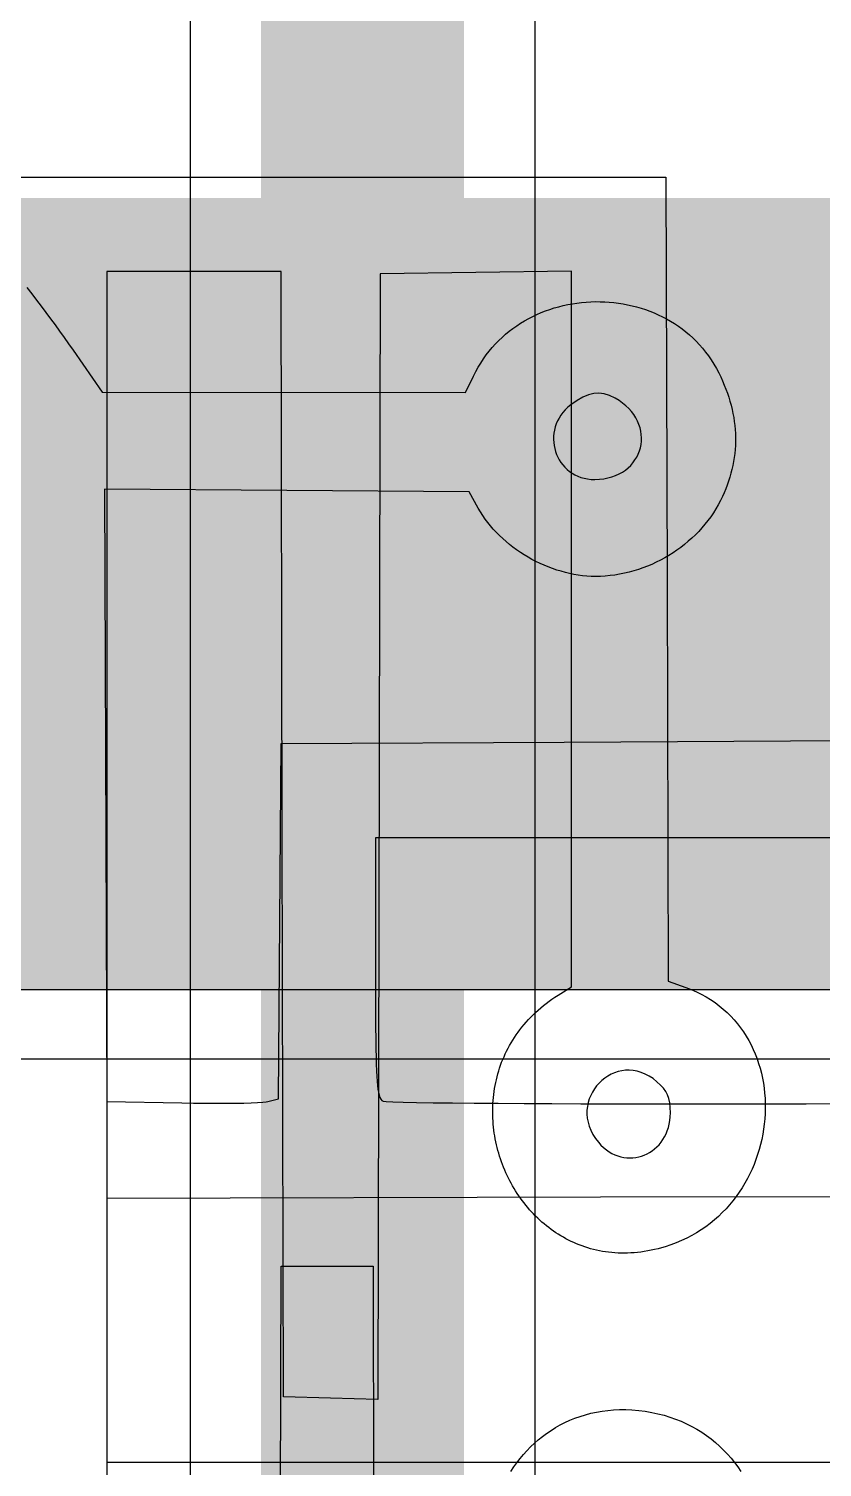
# Model space of a CAD drawing. Header units: inches. Extents: x -4 to 338, y -3 to 155.
# Drawn here: x 18.13 to 21.11, y 9.97 to 15.37 of the extents above; entities that cross this region are included whole.
import ezdxf

# ---------------------------------------------------------------- set-up
doc = ezdxf.new("R2010")
doc.units = ezdxf.units.IN
for name, color, linetype in [('Bottom Layer', 5, 'Continuous'), ('Bottom Overlay', 54, 'Continuous'), ('Top Layer', 1, 'Continuous'), ('Top Overlay', 2, 'Continuous')]:
    doc.layers.add(name, color=color, linetype=linetype)

# ---------------------------------------------------------------- blocks, each defined once
blk = doc.blocks.new('IMPORTED_IMAGE_B_1')
at = {"layer": 'Bottom Overlay'}
for p, q in [((14.9583, -6.1832), (14.9764, -6.2065)), ((14.9764, -6.2065), (14.9943, -6.2298)), ((14.9943, -6.2298), (15.012, -6.2532)), ((15.012, -6.2532), (15.0295, -6.2766)), ((16.9218, -6.2649), (16.9383, -6.2596)), ((16.9383, -6.2596), (16.955, -6.2549)), ((16.955, -6.2549), (16.9719, -6.2506)), ((16.9719, -6.2506), (16.9889, -6.2469)), ((16.9889, -6.2469), (17.006, -6.2438)), ((17.006, -6.2438), (17.0232, -6.2411)), ((17.0232, -6.2411), (17.0405, -6.239)), ((17.0405, -6.239), (17.0578, -6.2375)), ((17.0578, -6.2375), (17.0752, -6.2364)), ((17.0752, -6.2364), (17.0926, -6.2359)), ((17.0926, -6.2359), (17.11, -6.236)), ((17.11, -6.236), (17.1274, -6.2365)), ((17.1274, -6.2365), (17.1447, -6.2376)), ((17.1447, -6.2376), (17.162, -6.2393)), ((17.162, -6.2393), (17.1793, -6.2414)), ((17.1793, -6.2414), (17.1964, -6.2441)), ((17.1964, -6.2441), (17.2135, -6.2474)), ((17.2135, -6.2474), (17.2304, -6.2511)), ((17.2304, -6.2511), (17.2473, -6.2555)), ((17.2473, -6.2555), (17.2639, -6.2603)), ((17.2639, -6.2603), (17.2804, -6.2657)), ((15.0295, -6.2766), (15.0469, -6.3)), ((15.0469, -6.3), (15.0641, -6.3235)), ((16.8119, -6.3169), (16.8268, -6.3079)), ((16.8268, -6.3079), (16.8421, -6.2994)), ((16.8421, -6.2994), (16.8575, -6.2914)), ((16.8575, -6.2914), (16.8732, -6.284)), ((16.8732, -6.284), (16.8892, -6.2771)), ((16.8892, -6.2771), (16.9054, -6.2708)), ((16.9054, -6.2708), (16.9218, -6.2649)), ((17.2804, -6.2657), (17.2967, -6.2716)), ((17.2967, -6.2716), (17.3128, -6.2781)), ((17.3128, -6.2781), (17.3286, -6.2851)), ((17.3286, -6.2851), (17.3442, -6.2926)), ((17.3442, -6.2926), (17.3596, -6.3007)), ((17.3596, -6.3007), (17.3747, -6.3093)), ((17.3747, -6.3093), (17.3895, -6.3184)), ((15.0641, -6.3235), (15.0812, -6.3471)), ((15.0812, -6.3471), (15.0981, -6.3707)), ((15.0981, -6.3707), (15.1149, -6.3945)), ((16.7295, -6.3821), (16.7423, -6.3699)), ((16.7423, -6.3699), (16.7555, -6.3582)), ((16.7555, -6.3582), (16.7691, -6.3471)), ((16.7691, -6.3471), (16.783, -6.3365)), ((16.783, -6.3365), (16.7973, -6.3264)), ((16.7973, -6.3264), (16.8119, -6.3169)), ((17.3895, -6.3184), (17.4039, -6.3281)), ((17.4039, -6.3281), (17.4181, -6.3383)), ((17.4181, -6.3383), (17.4319, -6.3491)), ((17.4319, -6.3491), (17.4453, -6.3604)), ((17.4453, -6.3604), (17.4583, -6.3722)), ((15.1149, -6.3945), (15.1317, -6.4184)), ((15.1317, -6.4184), (15.2407, -6.5751)), ((16.6825, -6.4361), (16.6936, -6.4218)), ((16.6936, -6.4218), (16.7051, -6.408)), ((16.7051, -6.408), (16.7171, -6.3948)), ((16.7171, -6.3948), (16.7295, -6.3821)), ((17.4583, -6.3722), (17.471, -6.3846)), ((17.471, -6.3846), (17.4832, -6.3975)), ((17.4832, -6.3975), (17.495, -6.411)), ((17.495, -6.411), (17.5063, -6.425)), ((16.6522, -6.4822), (16.6618, -6.4663)), ((16.6618, -6.4663), (16.6719, -6.4509)), ((16.6719, -6.4509), (16.6825, -6.4361)), ((17.5063, -6.425), (17.5172, -6.4395)), ((17.5172, -6.4395), (17.5276, -6.4546)), ((17.5276, -6.4546), (17.5374, -6.4702)), ((17.5374, -6.4702), (17.5468, -6.4864)), ((16.6054, -6.577), (16.6347, -6.5155)), ((16.6347, -6.5155), (16.6432, -6.4986)), ((16.6432, -6.4986), (16.6522, -6.4822)), ((17.5468, -6.4864), (17.5556, -6.5031)), ((17.5556, -6.5031), (17.563, -6.5183)), ((17.563, -6.5183), (17.57, -6.5336)), ((15.2407, -6.5751), (16.6054, -6.577)), ((17.0663, -6.5851), (17.0455, -6.5939)), ((17.0862, -6.5802), (17.0663, -6.5851)), ((17.0663, -6.5851), (17.0663, -6.5851)), ((17.1058, -6.5791), (17.0862, -6.5802)), ((17.0862, -6.5802), (17.0862, -6.5802)), ((17.1253, -6.5817), (17.1058, -6.5791)), ((17.1058, -6.5791), (17.1058, -6.5791)), ((17.1453, -6.5881), (17.1253, -6.5817)), ((17.1253, -6.5817), (17.1253, -6.5817)), ((17.57, -6.5336), (17.5764, -6.5488)), ((17.5764, -6.5488), (17.5825, -6.564)), ((17.5825, -6.564), (17.588, -6.5792)), ((17.588, -6.5792), (17.5931, -6.5945)), ((16.989, -6.6323), (16.9792, -6.6418)), ((16.9999, -6.6233), (16.989, -6.6323)), ((16.989, -6.6323), (16.989, -6.6323)), ((17.0235, -6.6066), (16.9999, -6.6233)), ((16.9999, -6.6233), (16.9999, -6.6233)), ((17.0455, -6.5939), (17.0235, -6.6066)), ((17.0235, -6.6066), (17.0235, -6.6066)), ((17.0455, -6.5939), (17.0455, -6.5939)), ((17.1662, -6.5981), (17.1453, -6.5881)), ((17.1453, -6.5881), (17.1453, -6.5881)), ((17.1811, -6.607), (17.1662, -6.5981)), ((17.1662, -6.5981), (17.1662, -6.5981)), ((17.1947, -6.6165), (17.1811, -6.607)), ((17.1811, -6.607), (17.1811, -6.607)), ((17.2071, -6.6266), (17.1947, -6.6165)), ((17.1947, -6.6165), (17.1947, -6.6165)), ((17.2182, -6.6373), (17.2071, -6.6266)), ((17.2071, -6.6266), (17.2071, -6.6266)), ((17.2282, -6.6484), (17.2182, -6.6373)), ((17.2182, -6.6373), (17.2182, -6.6373)), ((17.5931, -6.5945), (17.5977, -6.6097)), ((17.5977, -6.6097), (17.6019, -6.6249)), ((17.6019, -6.6249), (17.6056, -6.6401)), ((17.6056, -6.6401), (17.6088, -6.6552)), ((16.9501, -6.6837), (16.9453, -6.6949)), ((16.9559, -6.6727), (16.9501, -6.6837)), ((16.9501, -6.6837), (16.9501, -6.6837)), ((16.9627, -6.662), (16.9559, -6.6727)), ((16.9559, -6.6727), (16.9559, -6.6727)), ((16.9704, -6.6517), (16.9627, -6.662)), ((16.9627, -6.662), (16.9627, -6.662)), ((16.9792, -6.6418), (16.9704, -6.6517)), ((16.9704, -6.6517), (16.9704, -6.6517)), ((16.9792, -6.6418), (16.9792, -6.6418)), ((17.2369, -6.66), (17.2282, -6.6484)), ((17.2282, -6.6484), (17.2282, -6.6484)), ((17.2444, -6.6719), (17.2369, -6.66)), ((17.2369, -6.66), (17.2369, -6.66)), ((17.2508, -6.684), (17.2444, -6.6719)), ((17.2444, -6.6719), (17.2444, -6.6719)), ((17.256, -6.6964), (17.2508, -6.684)), ((17.2508, -6.684), (17.2508, -6.684)), ((17.6088, -6.6552), (17.6116, -6.6704)), ((17.6116, -6.6704), (17.6139, -6.6855)), ((17.6139, -6.6855), (17.6157, -6.7006)), ((16.9355, -6.7413), (16.9352, -6.753)), ((16.9366, -6.7296), (16.9355, -6.7413)), ((16.9355, -6.7413), (16.9355, -6.7413)), ((16.9386, -6.7179), (16.9366, -6.7296)), ((16.9366, -6.7296), (16.9366, -6.7296)), ((16.9415, -6.7064), (16.9386, -6.7179)), ((16.9386, -6.7179), (16.9386, -6.7179)), ((16.9453, -6.6949), (16.9415, -6.7064)), ((16.9415, -6.7064), (16.9415, -6.7064)), ((16.9453, -6.6949), (16.9453, -6.6949)), ((17.26, -6.709), (17.256, -6.6964)), ((17.256, -6.6964), (17.256, -6.6964)), ((17.2629, -6.7216), (17.26, -6.709)), ((17.26, -6.709), (17.26, -6.709)), ((17.2648, -6.7344), (17.2629, -6.7216)), ((17.2629, -6.7216), (17.2629, -6.7216)), ((17.2655, -6.747), (17.2648, -6.7344)), ((17.2648, -6.7344), (17.2648, -6.7344)), ((17.2651, -6.7596), (17.2655, -6.747)), ((17.2655, -6.747), (17.2655, -6.747)), ((17.6157, -6.7006), (17.6171, -6.7157)), ((17.6171, -6.7157), (17.618, -6.7308)), ((17.618, -6.7308), (17.6184, -6.7459)), ((17.6184, -6.7459), (17.6184, -6.7609)), ((16.9352, -6.753), (16.9352, -6.753)), ((16.9352, -6.753), (16.9359, -6.7646)), ((16.9359, -6.7646), (16.9359, -6.7646)), ((16.9359, -6.7646), (16.9374, -6.7761)), ((16.9374, -6.7761), (16.9374, -6.7761)), ((16.9374, -6.7761), (16.9397, -6.7874)), ((16.9397, -6.7874), (16.9397, -6.7874)), ((16.9397, -6.7874), (16.9429, -6.7985)), ((16.9429, -6.7985), (16.9429, -6.7985)), ((16.9429, -6.7985), (16.9468, -6.8094)), ((17.2531, -6.808), (17.2576, -6.7964)), ((17.2576, -6.7964), (17.2612, -6.7844)), ((17.2576, -6.7964), (17.2576, -6.7964)), ((17.2612, -6.7844), (17.2637, -6.7721)), ((17.2612, -6.7844), (17.2612, -6.7844)), ((17.2637, -6.7721), (17.2651, -6.7596)), ((17.2637, -6.7721), (17.2637, -6.7721)), ((17.2651, -6.7596), (17.2651, -6.7596)), ((17.617, -6.7909), (17.6155, -6.8058)), ((17.6179, -6.7759), (17.617, -6.7909)), ((17.6184, -6.7609), (17.6179, -6.7759)), ((16.9468, -6.8094), (16.9468, -6.8094)), ((16.9468, -6.8094), (16.9515, -6.8199)), ((16.9515, -6.8199), (16.9515, -6.8199)), ((16.9515, -6.8199), (16.957, -6.83)), ((16.957, -6.83), (16.957, -6.83)), ((16.957, -6.83), (16.9633, -6.8397)), ((16.9633, -6.8397), (16.9633, -6.8397)), ((16.9633, -6.8397), (16.9702, -6.8489)), ((16.9702, -6.8489), (16.9702, -6.8489)), ((16.9702, -6.8489), (16.9779, -6.8576)), ((17.2155, -6.8594), (17.2249, -6.8503)), ((17.2249, -6.8503), (17.2334, -6.8405)), ((17.2249, -6.8503), (17.2249, -6.8503)), ((17.2334, -6.8405), (17.2409, -6.8302)), ((17.2334, -6.8405), (17.2334, -6.8405)), ((17.2409, -6.8302), (17.2475, -6.8193)), ((17.2409, -6.8302), (17.2409, -6.8302)), ((17.2475, -6.8193), (17.2531, -6.808)), ((17.2475, -6.8193), (17.2475, -6.8193)), ((17.2531, -6.808), (17.2531, -6.808)), ((17.6085, -6.8505), (17.6052, -6.8653)), ((17.6113, -6.8356), (17.6085, -6.8505)), ((17.6136, -6.8208), (17.6113, -6.8356)), ((17.6155, -6.8058), (17.6136, -6.8208)), ((16.9779, -6.8576), (16.9779, -6.8576)), ((16.9779, -6.8576), (16.9863, -6.8657)), ((16.9863, -6.8657), (16.9863, -6.8657)), ((16.9863, -6.8657), (16.9953, -6.8731)), ((16.9953, -6.8731), (16.9953, -6.8731)), ((16.9953, -6.8731), (17.0051, -6.8799)), ((17.0051, -6.8799), (17.0051, -6.8799)), ((17.0051, -6.8799), (17.0154, -6.8859)), ((17.0154, -6.8859), (17.0154, -6.8859)), ((17.0154, -6.8859), (17.0264, -6.8911)), ((17.0264, -6.8911), (17.0264, -6.8911)), ((17.0264, -6.8911), (17.0381, -6.8955)), ((17.0381, -6.8955), (17.0381, -6.8955)), ((17.0381, -6.8955), (17.0503, -6.8989)), ((17.0503, -6.8989), (17.0503, -6.8989)), ((17.0503, -6.8989), (17.063, -6.9015)), ((17.063, -6.9015), (17.063, -6.9015)), ((17.063, -6.9015), (17.0764, -6.903)), ((17.0764, -6.903), (17.0764, -6.903)), ((17.0764, -6.903), (17.0903, -6.9034)), ((17.0903, -6.9034), (17.1076, -6.9026)), ((17.0903, -6.9034), (17.0903, -6.9034)), ((17.1076, -6.9026), (17.1241, -6.9007)), ((17.1076, -6.9026), (17.1076, -6.9026)), ((17.1241, -6.9007), (17.1397, -6.8977)), ((17.1241, -6.9007), (17.1241, -6.9007)), ((17.1397, -6.8977), (17.1545, -6.8936)), ((17.1397, -6.8977), (17.1397, -6.8977)), ((17.1545, -6.8936), (17.1685, -6.8885)), ((17.1545, -6.8936), (17.1545, -6.8936)), ((17.1685, -6.8885), (17.1816, -6.8825)), ((17.1685, -6.8885), (17.1685, -6.8885)), ((17.1816, -6.8825), (17.1938, -6.8756)), ((17.1816, -6.8825), (17.1816, -6.8825)), ((17.1938, -6.8756), (17.2051, -6.8679)), ((17.1938, -6.8756), (17.1938, -6.8756)), ((17.2051, -6.8679), (17.2155, -6.8594)), ((17.2051, -6.8679), (17.2051, -6.8679)), ((17.2155, -6.8594), (17.2155, -6.8594)), ((17.5925, -6.9095), (17.5874, -6.9241)), ((17.5972, -6.8948), (17.5925, -6.9095)), ((17.6014, -6.8801), (17.5972, -6.8948)), ((17.6052, -6.8653), (17.6014, -6.8801)), ((15.9338, -6.9446), (15.2495, -6.9399)), ((15.2495, -6.9399), (15.2588, -9.2382)), ((16.6181, -6.9494), (15.9338, -6.9446)), ((16.6528, -7.0114), (16.6181, -6.9494)), ((17.5757, -6.9533), (17.5691, -6.9678)), ((17.5818, -6.9387), (17.5757, -6.9533)), ((17.5874, -6.9241), (17.5818, -6.9387)), ((16.6608, -7.0252), (16.6528, -7.0114)), ((17.5449, -7.0134), (17.5355, -7.0285)), ((17.5538, -6.998), (17.5449, -7.0134)), ((17.5621, -6.9823), (17.5538, -6.998)), ((17.5691, -6.9678), (17.5621, -6.9823)), ((16.6694, -7.0387), (16.6608, -7.0252)), ((16.6786, -7.0519), (16.6694, -7.0387)), ((16.6884, -7.0649), (16.6786, -7.0519)), ((16.6986, -7.0776), (16.6884, -7.0649)), ((17.5038, -7.0716), (17.4923, -7.0852)), ((17.5149, -7.0576), (17.5038, -7.0716)), ((17.5255, -7.0433), (17.5149, -7.0576)), ((17.5355, -7.0285), (17.5255, -7.0433)), ((16.7093, -7.09), (16.6986, -7.0776)), ((16.7206, -7.102), (16.7093, -7.09)), ((16.7322, -7.1138), (16.7206, -7.102)), ((16.7444, -7.1252), (16.7322, -7.1138)), ((16.7569, -7.1363), (16.7444, -7.1252)), ((17.4547, -7.1236), (17.4413, -7.1355)), ((17.4677, -7.1112), (17.4547, -7.1236)), ((17.4802, -7.0984), (17.4677, -7.1112)), ((17.4923, -7.0852), (17.4802, -7.0984)), ((16.7698, -7.147), (16.7569, -7.1363)), ((16.7831, -7.1574), (16.7698, -7.147)), ((16.7967, -7.1673), (16.7831, -7.1574)), ((16.8107, -7.1769), (16.7967, -7.1673)), ((16.8249, -7.1861), (16.8107, -7.1769)), ((17.3838, -7.1788), (17.3685, -7.1884)), ((17.3987, -7.1687), (17.3838, -7.1788)), ((17.4133, -7.1581), (17.3987, -7.1687)), ((17.4275, -7.1471), (17.4133, -7.1581)), ((17.4413, -7.1355), (17.4275, -7.1471)), ((16.8395, -7.1948), (16.8249, -7.1861)), ((16.8543, -7.2031), (16.8395, -7.1948)), ((16.8693, -7.211), (16.8543, -7.2031)), ((16.8846, -7.2184), (16.8693, -7.211)), ((16.9001, -7.2253), (16.8846, -7.2184)), ((16.9157, -7.2318), (16.9001, -7.2253)), ((16.9315, -7.2377), (16.9157, -7.2318)), ((17.2877, -7.2289), (17.2708, -7.2354)), ((17.3044, -7.2219), (17.2877, -7.2289)), ((17.3208, -7.2143), (17.3044, -7.2219)), ((17.337, -7.2062), (17.3208, -7.2143)), ((17.3529, -7.1976), (17.337, -7.2062)), ((17.3685, -7.1884), (17.3529, -7.1976)), ((16.9474, -7.2432), (16.9315, -7.2377)), ((16.9634, -7.2481), (16.9474, -7.2432)), ((16.9796, -7.2525), (16.9634, -7.2481)), ((16.9958, -7.2563), (16.9796, -7.2525)), ((17.012, -7.2596), (16.9958, -7.2563)), ((17.0283, -7.2623), (17.012, -7.2596)), ((17.0446, -7.2645), (17.0283, -7.2623)), ((17.0608, -7.266), (17.0446, -7.2645)), ((17.077, -7.267), (17.0608, -7.266)), ((17.0932, -7.2673), (17.077, -7.267)), ((17.1114, -7.2669), (17.0932, -7.2673)), ((17.1295, -7.2659), (17.1114, -7.2669)), ((17.1476, -7.2643), (17.1295, -7.2659)), ((17.1656, -7.262), (17.1476, -7.2643)), ((17.1835, -7.2591), (17.1656, -7.262)), ((17.2012, -7.2555), (17.1835, -7.2591)), ((17.2189, -7.2514), (17.2012, -7.2555)), ((17.2364, -7.2466), (17.2189, -7.2514)), ((17.2537, -7.2413), (17.2364, -7.2466)), ((17.2708, -7.2354), (17.2537, -7.2413)), ((15.908, -8.5612), (15.9128, -7.894)), ((15.9128, -7.894), (16.9754, -7.8887)), ((16.9754, -7.8887), (18.0381, -7.8835)), ((18.0217, -8.2482), (16.267, -8.2482)), ((16.267, -8.2482), (16.267, -8.7565)), ((15.9032, -9.2285), (15.908, -8.5612)), ((16.267, -8.7565), (16.2671, -8.8306)), ((16.2671, -8.8306), (16.2673, -8.8966)), ((16.2673, -8.8966), (16.2676, -8.9551)), ((16.2676, -8.9551), (16.2681, -9.0065)), ((16.2681, -9.0065), (16.2686, -9.0406)), ((16.2686, -9.0406), (16.2692, -9.0712)), ((16.2692, -9.0712), (16.27, -9.0984)), ((16.27, -9.0984), (16.2709, -9.1225)), ((16.2709, -9.1225), (16.2719, -9.1436)), ((16.2719, -9.1436), (16.2731, -9.162)), ((16.2731, -9.162), (16.2745, -9.1778)), ((16.2745, -9.1778), (16.2761, -9.1912)), ((15.8626, -9.2386), (15.9032, -9.2285)), ((16.2761, -9.1912), (16.2779, -9.2025)), ((16.2779, -9.2025), (16.2806, -9.2144)), ((16.2806, -9.2144), (16.2837, -9.2233)), ((16.2837, -9.2233), (16.2872, -9.2296)), ((16.2872, -9.2296), (16.2912, -9.2338)), ((15.2588, -9.2382), (15.5404, -9.2434)), ((15.5404, -9.2434), (15.5836, -9.2441)), ((15.5836, -9.2441), (15.6257, -9.2445)), ((15.6257, -9.2445), (15.6662, -9.2447)), ((15.6662, -9.2447), (15.7045, -9.2446)), ((15.7045, -9.2446), (15.74, -9.2443)), ((15.74, -9.2443), (15.7723, -9.2437)), ((15.7723, -9.2437), (15.8006, -9.243)), ((15.8006, -9.243), (15.8246, -9.242)), ((15.8246, -9.242), (15.8436, -9.2409)), ((15.8436, -9.2409), (15.857, -9.2396)), ((15.857, -9.2396), (15.8626, -9.2386)), ((16.2912, -9.2338), (16.2957, -9.2363)), ((16.2957, -9.2363), (16.307, -9.2377)), ((16.307, -9.2377), (16.3323, -9.239)), ((16.3323, -9.239), (16.3707, -9.2402)), ((16.3707, -9.2402), (16.4214, -9.2413)), ((16.4214, -9.2413), (16.4833, -9.2424)), ((16.4833, -9.2424), (16.5555, -9.2433)), ((16.5555, -9.2433), (16.6371, -9.2441)), ((16.6371, -9.2441), (16.7271, -9.2448)), ((16.7271, -9.2448), (16.8246, -9.2454)), ((16.8246, -9.2454), (16.9287, -9.2458)), ((16.9287, -9.2458), (17.0383, -9.2462)), ((17.0383, -9.2462), (17.1526, -9.2465)), ((17.1526, -9.2465), (17.2706, -9.2467)), ((17.2706, -9.2467), (17.3914, -9.2468)), ((17.3914, -9.2468), (17.514, -9.2468)), ((17.514, -9.2468), (17.6375, -9.2468)), ((17.6375, -9.2468), (17.761, -9.2466)), ((17.761, -9.2466), (17.8834, -9.2463)), ((17.8834, -9.2463), (18.0039, -9.2459)), ((17.1117, -9.5976), (15.2588, -9.6015)), ((15.2588, -9.6015), (15.2588, -14.0702)), ((18.9645, -9.5936), (17.1117, -9.5976)), ((15.9081, -11.9581), (15.9128, -9.8558)), ((15.9128, -9.8558), (16.2579, -9.8558)), ((16.2579, -9.8558), (16.2626, -11.9913)), ((17.0156, -10.4268), (17.035, -10.4199)), ((17.035, -10.4199), (17.0549, -10.4137)), ((17.0549, -10.4137), (17.0752, -10.4083)), ((17.0752, -10.4083), (17.096, -10.4038)), ((17.096, -10.4038), (17.1173, -10.4002)), ((17.1173, -10.4002), (17.1389, -10.3974)), ((17.1389, -10.3974), (17.161, -10.3955)), ((17.161, -10.3955), (17.1835, -10.3946)), ((17.1835, -10.3946), (17.2064, -10.3946)), ((17.2064, -10.3946), (17.2298, -10.3956)), ((17.2298, -10.3956), (17.255, -10.3977)), ((17.255, -10.3977), (17.2797, -10.4008)), ((17.2797, -10.4008), (17.3037, -10.4048)), ((17.3037, -10.4048), (17.3271, -10.4098)), ((17.3271, -10.4098), (17.35, -10.4156)), ((17.35, -10.4156), (17.3722, -10.4223)), ((16.9095, -10.4838), (16.9259, -10.4726)), ((16.9259, -10.4726), (16.9428, -10.462)), ((16.9428, -10.462), (16.9603, -10.4522)), ((16.9603, -10.4522), (16.9782, -10.443)), ((16.9782, -10.443), (16.9967, -10.4345)), ((16.9967, -10.4345), (17.0156, -10.4268)), ((17.3722, -10.4223), (17.3937, -10.4299)), ((17.3937, -10.4299), (17.4147, -10.4383)), ((17.4147, -10.4383), (17.4349, -10.4475)), ((17.4349, -10.4475), (17.4546, -10.4575)), ((17.4546, -10.4575), (17.4736, -10.4681)), ((17.4736, -10.4681), (17.4919, -10.4795)), ((16.8491, -10.5346), (16.8634, -10.521)), ((16.8634, -10.521), (16.8782, -10.508)), ((16.8782, -10.508), (16.8936, -10.4956)), ((16.8936, -10.4956), (16.9095, -10.4838)), ((17.4919, -10.4795), (17.5096, -10.4916)), ((17.5096, -10.4916), (17.5267, -10.5044)), ((17.5267, -10.5044), (17.543, -10.5177)), ((17.543, -10.5177), (17.5587, -10.5317)), ((16.7978, -10.5938), (16.8097, -10.5783)), ((16.8097, -10.5783), (16.8223, -10.5632)), ((16.8223, -10.5632), (16.8354, -10.5486)), ((16.8354, -10.5486), (16.8491, -10.5346)), ((17.5587, -10.5317), (17.5737, -10.5463)), ((17.5737, -10.5463), (17.588, -10.5614)), ((17.588, -10.5614), (17.6016, -10.577)), ((17.6016, -10.577), (17.6146, -10.5931)), ((16.7756, -10.6262), (16.7864, -10.6098)), ((16.7864, -10.6098), (16.7978, -10.5938)), ((17.6146, -10.5931), (17.6268, -10.6097)), ((17.6268, -10.6097), (17.6383, -10.6267))]:
    blk.add_line(p, q, dxfattribs=at)
blk = doc.blocks.new('IMPORTED_IMAGE_B_2')
at = {"layer": 'Top Overlay'}
for p, q in [((14.537, -5.7686), (17.3567, -5.7686)), ((17.3567, -5.7686), (17.3613, -7.2773)), ((15.9124, -6.1228), (15.2586, -6.1228)), ((15.2586, -6.1228), (15.2586, -10.5915)), ((15.917, -8.2346), (15.9124, -6.1228)), ((16.2849, -6.1319), (16.2757, -10.3567)), ((17.0024, -6.1221), (16.2849, -6.1319)), ((17.0024, -8.8071), (17.0024, -6.1221)), ((17.3613, -7.2773), (17.3659, -8.7859)), ((15.9216, -10.3463), (15.917, -8.2346)), ((17.3659, -8.7859), (17.432, -8.8098)), ((16.9185, -8.862), (16.9295, -8.8541)), ((16.9295, -8.8541), (16.9408, -8.8464)), ((16.9408, -8.8464), (16.9525, -8.8388)), ((16.9525, -8.8388), (17.0024, -8.8071)), ((17.432, -8.8098), (17.452, -8.8176)), ((17.452, -8.8176), (17.4714, -8.8261)), ((17.4714, -8.8261), (17.49, -8.8353)), ((17.49, -8.8353), (17.5079, -8.8451)), ((17.5079, -8.8451), (17.525, -8.8557)), ((16.8586, -8.9127), (16.8678, -8.9039)), ((16.8678, -8.9039), (16.8774, -8.8953)), ((16.8774, -8.8953), (16.8872, -8.8867)), ((16.8872, -8.8867), (16.8973, -8.8783)), ((16.8973, -8.8783), (16.9077, -8.8701)), ((16.9077, -8.8701), (16.9185, -8.862)), ((17.525, -8.8557), (17.5415, -8.8669)), ((17.5415, -8.8669), (17.5573, -8.8787)), ((17.5573, -8.8787), (17.5724, -8.8911)), ((17.5724, -8.8911), (17.5867, -8.9041)), ((17.5867, -8.9041), (17.6004, -8.9176)), ((16.8092, -8.9684), (16.8167, -8.9588)), ((16.8167, -8.9588), (16.8245, -8.9494)), ((16.8245, -8.9494), (16.8326, -8.94)), ((16.8326, -8.94), (16.841, -8.9308)), ((16.841, -8.9308), (16.8496, -8.9217)), ((16.8496, -8.9217), (16.8586, -8.9127)), ((17.6004, -8.9176), (17.6134, -8.9316)), ((17.6134, -8.9316), (17.6257, -8.9461)), ((17.6257, -8.9461), (17.6373, -8.9611)), ((17.6373, -8.9611), (17.6482, -8.9766)), ((16.7759, -9.0179), (16.782, -9.0078)), ((16.782, -9.0078), (16.7884, -8.9978)), ((16.7884, -8.9978), (16.7951, -8.9879)), ((16.7951, -8.9879), (16.802, -8.9781)), ((16.802, -8.9781), (16.8092, -8.9684)), ((17.6482, -8.9766), (17.6584, -8.9924)), ((17.6584, -8.9924), (17.6679, -9.0087)), ((17.6679, -9.0087), (17.6767, -9.0253)), ((16.7449, -9.0804), (16.7494, -9.0698)), ((16.7494, -9.0698), (16.7541, -9.0593)), ((16.7541, -9.0593), (16.7592, -9.0488)), ((16.7592, -9.0488), (16.7645, -9.0384)), ((16.7645, -9.0384), (16.77, -9.0281)), ((16.77, -9.0281), (16.7759, -9.0179)), ((17.6767, -9.0253), (17.6849, -9.0423)), ((17.6849, -9.0423), (17.6923, -9.0596)), ((17.6923, -9.0596), (17.6991, -9.0773)), ((16.7262, -9.1343), (16.7294, -9.1234)), ((16.7294, -9.1234), (16.7329, -9.1126)), ((16.7329, -9.1126), (16.7366, -9.1018)), ((16.7366, -9.1018), (16.7406, -9.091)), ((16.7406, -9.091), (16.7449, -9.0804)), ((17.1912, -9.1228), (17.1774, -9.1259)), ((17.2054, -9.121), (17.1912, -9.1228)), ((17.1912, -9.1228), (17.1912, -9.1228)), ((17.2198, -9.1207), (17.2054, -9.121)), ((17.2054, -9.121), (17.2054, -9.121)), ((17.2345, -9.1218), (17.2198, -9.1207)), ((17.2198, -9.1207), (17.2198, -9.1207)), ((17.2493, -9.1245), (17.2345, -9.1218)), ((17.2345, -9.1218), (17.2345, -9.1218)), ((17.6991, -9.0773), (17.7052, -9.0952)), ((17.7052, -9.0952), (17.7107, -9.1133)), ((17.7107, -9.1133), (17.7154, -9.1317)), ((16.7159, -9.1783), (16.7181, -9.1672)), ((16.7181, -9.1672), (16.7206, -9.1562)), ((16.7206, -9.1562), (16.7233, -9.1452)), ((16.7233, -9.1452), (16.7262, -9.1343)), ((17.1063, -9.1688), (17.0969, -9.1793)), ((17.1164, -9.1591), (17.1063, -9.1688)), ((17.1063, -9.1688), (17.1063, -9.1688)), ((17.1273, -9.1503), (17.1164, -9.1591)), ((17.1164, -9.1591), (17.1164, -9.1591)), ((17.139, -9.1426), (17.1273, -9.1503)), ((17.1273, -9.1503), (17.1273, -9.1503)), ((17.1513, -9.1358), (17.139, -9.1426)), ((17.139, -9.1426), (17.139, -9.1426)), ((17.1641, -9.1303), (17.1513, -9.1358)), ((17.1513, -9.1358), (17.1513, -9.1358)), ((17.1774, -9.1259), (17.1641, -9.1303)), ((17.1641, -9.1303), (17.1641, -9.1303)), ((17.1774, -9.1259), (17.1774, -9.1259)), ((17.2642, -9.1288), (17.2493, -9.1245)), ((17.2493, -9.1245), (17.2493, -9.1245)), ((17.2791, -9.1348), (17.2642, -9.1288)), ((17.2642, -9.1288), (17.2642, -9.1288)), ((17.294, -9.1425), (17.2791, -9.1348)), ((17.2791, -9.1348), (17.2791, -9.1348)), ((17.3088, -9.1521), (17.294, -9.1425)), ((17.294, -9.1425), (17.294, -9.1425)), ((17.3234, -9.1636), (17.3088, -9.1521)), ((17.3088, -9.1521), (17.3088, -9.1521)), ((17.337, -9.1761), (17.3234, -9.1636)), ((17.3234, -9.1636), (17.3234, -9.1636)), ((17.3481, -9.1882), (17.337, -9.1761)), ((17.337, -9.1761), (17.337, -9.1761)), ((17.7154, -9.1317), (17.7195, -9.1502)), ((17.7195, -9.1502), (17.7229, -9.169)), ((17.7229, -9.169), (17.7257, -9.1879)), ((16.7086, -9.2339), (16.7096, -9.2228)), ((16.7096, -9.2228), (16.7108, -9.2116)), ((16.7108, -9.2116), (16.7123, -9.2005)), ((16.7123, -9.2005), (16.714, -9.1894)), ((16.714, -9.1894), (16.7159, -9.1783)), ((17.0694, -9.2285), (17.0653, -9.2422)), ((17.0747, -9.2153), (17.0694, -9.2285)), ((17.0694, -9.2285), (17.0694, -9.2285)), ((17.0811, -9.2026), (17.0747, -9.2153)), ((17.0747, -9.2153), (17.0747, -9.2153)), ((17.0885, -9.1906), (17.0811, -9.2026)), ((17.0811, -9.2026), (17.0811, -9.2026)), ((17.0969, -9.1793), (17.0885, -9.1906)), ((17.0885, -9.1906), (17.0885, -9.1906)), ((17.0969, -9.1793), (17.0969, -9.1793)), ((17.3569, -9.2004), (17.3481, -9.1882)), ((17.3481, -9.1882), (17.3481, -9.1882)), ((17.3636, -9.2132), (17.3569, -9.2004)), ((17.3569, -9.2004), (17.3569, -9.2004)), ((17.3685, -9.2272), (17.3636, -9.2132)), ((17.3636, -9.2132), (17.3636, -9.2132)), ((17.3717, -9.2427), (17.3685, -9.2272)), ((17.3685, -9.2272), (17.3685, -9.2272)), ((17.7257, -9.1879), (17.7277, -9.207)), ((17.7277, -9.207), (17.7292, -9.2261)), ((17.7292, -9.2261), (17.7299, -9.2454)), ((16.707, -9.2675), (16.7073, -9.2563)), ((16.707, -9.2786), (16.707, -9.2675)), ((16.7072, -9.2898), (16.707, -9.2786)), ((16.7073, -9.2563), (16.7078, -9.2451)), ((16.7078, -9.2451), (16.7086, -9.2339)), ((17.0609, -9.2708), (17.0607, -9.2856)), ((17.0607, -9.2856), (17.0607, -9.2856)), ((17.0607, -9.2856), (17.062, -9.3006)), ((17.0624, -9.2563), (17.0609, -9.2708)), ((17.0609, -9.2708), (17.0609, -9.2708)), ((17.0653, -9.2422), (17.0624, -9.2563)), ((17.0624, -9.2563), (17.0624, -9.2563)), ((17.0653, -9.2422), (17.0653, -9.2422)), ((17.3734, -9.2604), (17.3717, -9.2427)), ((17.3717, -9.2427), (17.3717, -9.2427)), ((17.374, -9.2807), (17.3734, -9.2604)), ((17.3734, -9.2604), (17.3734, -9.2604)), ((17.3735, -9.2952), (17.374, -9.2807)), ((17.374, -9.2807), (17.374, -9.2807)), ((17.7294, -9.284), (17.7282, -9.3033)), ((17.73, -9.2647), (17.7294, -9.284)), ((17.7299, -9.2454), (17.73, -9.2647)), ((16.7076, -9.301), (16.7072, -9.2898)), ((16.7082, -9.3121), (16.7076, -9.301)), ((16.7091, -9.3232), (16.7082, -9.3121)), ((16.7102, -9.3343), (16.7091, -9.3232)), ((16.7115, -9.3454), (16.7102, -9.3343)), ((17.062, -9.3006), (17.062, -9.3006)), ((17.062, -9.3006), (17.0648, -9.3158)), ((17.0648, -9.3158), (17.0648, -9.3158)), ((17.0648, -9.3158), (17.0692, -9.331)), ((17.0692, -9.331), (17.0692, -9.331)), ((17.0692, -9.331), (17.0752, -9.3462)), ((17.3624, -9.3479), (17.3664, -9.3356)), ((17.3664, -9.3356), (17.3697, -9.3227)), ((17.3664, -9.3356), (17.3664, -9.3356)), ((17.3697, -9.3227), (17.372, -9.3092)), ((17.3697, -9.3227), (17.3697, -9.3227)), ((17.372, -9.3092), (17.3735, -9.2952)), ((17.372, -9.3092), (17.372, -9.3092)), ((17.3735, -9.2952), (17.3735, -9.2952)), ((17.7263, -9.3227), (17.7238, -9.3419)), ((17.7282, -9.3033), (17.7263, -9.3227)), ((16.713, -9.3564), (16.7115, -9.3454)), ((16.7148, -9.3674), (16.713, -9.3564)), ((16.7168, -9.3784), (16.7148, -9.3674)), ((16.719, -9.3893), (16.7168, -9.3784)), ((16.7214, -9.4002), (16.719, -9.3893)), ((17.0752, -9.3462), (17.0752, -9.3462)), ((17.0752, -9.3462), (17.083, -9.3614)), ((17.083, -9.3614), (17.083, -9.3614)), ((17.083, -9.3614), (17.0925, -9.3764)), ((17.0925, -9.3764), (17.0925, -9.3764)), ((17.0925, -9.3764), (17.104, -9.3912)), ((17.104, -9.3912), (17.104, -9.3912)), ((17.104, -9.3912), (17.1134, -9.4017)), ((17.3313, -9.4001), (17.3388, -9.391)), ((17.3388, -9.391), (17.3457, -9.3812)), ((17.3388, -9.391), (17.3388, -9.391)), ((17.3457, -9.3812), (17.352, -9.3707)), ((17.3457, -9.3812), (17.3457, -9.3812)), ((17.352, -9.3707), (17.3575, -9.3597)), ((17.352, -9.3707), (17.352, -9.3707)), ((17.3575, -9.3597), (17.3624, -9.3479)), ((17.3575, -9.3597), (17.3575, -9.3597)), ((17.3624, -9.3479), (17.3624, -9.3479)), ((17.7168, -9.3803), (17.7123, -9.3994)), ((17.7206, -9.3612), (17.7168, -9.3803)), ((17.7238, -9.3419), (17.7206, -9.3612)), ((16.724, -9.411), (16.7214, -9.4002)), ((16.7268, -9.4218), (16.724, -9.411)), ((16.7298, -9.4325), (16.7268, -9.4218)), ((16.733, -9.4431), (16.7298, -9.4325)), ((16.7365, -9.4537), (16.733, -9.4431)), ((17.1134, -9.4017), (17.1134, -9.4017)), ((17.1134, -9.4017), (17.1233, -9.4111)), ((17.1233, -9.4111), (17.1233, -9.4111)), ((17.1233, -9.4111), (17.1335, -9.4194)), ((17.1335, -9.4194), (17.1335, -9.4194)), ((17.1335, -9.4194), (17.144, -9.4267)), ((17.144, -9.4267), (17.144, -9.4267)), ((17.144, -9.4267), (17.1547, -9.433)), ((17.1547, -9.433), (17.1547, -9.433)), ((17.1547, -9.433), (17.1656, -9.4382)), ((17.1656, -9.4382), (17.1656, -9.4382)), ((17.1656, -9.4382), (17.1767, -9.4425)), ((17.1767, -9.4425), (17.1767, -9.4425)), ((17.1767, -9.4425), (17.1879, -9.4458)), ((17.1879, -9.4458), (17.1879, -9.4458)), ((17.1879, -9.4458), (17.1992, -9.4481)), ((17.1992, -9.4481), (17.1992, -9.4481)), ((17.1992, -9.4481), (17.2104, -9.4495)), ((17.244, -9.4483), (17.2549, -9.4462)), ((17.2549, -9.4462), (17.2656, -9.4432)), ((17.2549, -9.4462), (17.2549, -9.4462)), ((17.2656, -9.4432), (17.2761, -9.4393)), ((17.2656, -9.4432), (17.2656, -9.4432)), ((17.2761, -9.4393), (17.2863, -9.4347)), ((17.2761, -9.4393), (17.2761, -9.4393)), ((17.2863, -9.4347), (17.2961, -9.4293)), ((17.2863, -9.4347), (17.2863, -9.4347)), ((17.2961, -9.4293), (17.3056, -9.4231)), ((17.2961, -9.4293), (17.2961, -9.4293)), ((17.3056, -9.4231), (17.3146, -9.4161)), ((17.3056, -9.4231), (17.3056, -9.4231)), ((17.3146, -9.4161), (17.3232, -9.4085)), ((17.3146, -9.4161), (17.3146, -9.4161)), ((17.3232, -9.4085), (17.3313, -9.4001)), ((17.3232, -9.4085), (17.3232, -9.4085)), ((17.3313, -9.4001), (17.3313, -9.4001)), ((17.7015, -9.437), (17.695, -9.4556)), ((17.7072, -9.4183), (17.7015, -9.437)), ((17.7123, -9.3994), (17.7072, -9.4183)), ((16.7401, -9.4642), (16.7365, -9.4537)), ((16.744, -9.4746), (16.7401, -9.4642)), ((16.748, -9.4849), (16.744, -9.4746)), ((16.7523, -9.4952), (16.748, -9.4849)), ((16.7567, -9.5053), (16.7523, -9.4952)), ((17.2104, -9.4495), (17.2104, -9.4495)), ((17.2104, -9.4495), (17.2217, -9.45)), ((17.2217, -9.45), (17.2329, -9.4496)), ((17.2217, -9.45), (17.2217, -9.45)), ((17.2329, -9.4496), (17.244, -9.4483)), ((17.2329, -9.4496), (17.2329, -9.4496)), ((17.244, -9.4483), (17.244, -9.4483)), ((17.6803, -9.492), (17.672, -9.5099)), ((17.688, -9.4739), (17.6803, -9.492)), ((17.695, -9.4556), (17.688, -9.4739)), ((16.7613, -9.5154), (16.7567, -9.5053)), ((16.7661, -9.5253), (16.7613, -9.5154)), ((16.7712, -9.5352), (16.7661, -9.5253)), ((16.7764, -9.545), (16.7712, -9.5352)), ((16.7817, -9.5546), (16.7764, -9.545)), ((16.7873, -9.5641), (16.7817, -9.5546)), ((17.6535, -9.5448), (17.6433, -9.5617)), ((17.6631, -9.5275), (17.6535, -9.5448)), ((17.672, -9.5099), (17.6631, -9.5275)), ((16.7931, -9.5736), (16.7873, -9.5641)), ((16.799, -9.5828), (16.7931, -9.5736)), ((16.8051, -9.592), (16.799, -9.5828)), ((16.8114, -9.601), (16.8051, -9.592)), ((16.8179, -9.6099), (16.8114, -9.601)), ((16.8246, -9.6187), (16.8179, -9.6099)), ((17.621, -9.5945), (17.6089, -9.6104)), ((17.6324, -9.5783), (17.621, -9.5945)), ((17.6433, -9.5617), (17.6324, -9.5783)), ((16.8314, -9.6273), (16.8246, -9.6187)), ((16.8384, -9.6358), (16.8314, -9.6273)), ((16.8455, -9.6441), (16.8384, -9.6358)), ((16.8529, -9.6522), (16.8455, -9.6441)), ((16.8604, -9.6602), (16.8529, -9.6522)), ((16.868, -9.6681), (16.8604, -9.6602)), ((17.5689, -9.6552), (17.5543, -9.6692)), ((17.5828, -9.6407), (17.5689, -9.6552)), ((17.5962, -9.6258), (17.5828, -9.6407)), ((17.6089, -9.6104), (17.5962, -9.6258)), ((16.8758, -9.6757), (16.868, -9.6681)), ((16.8838, -9.6832), (16.8758, -9.6757)), ((16.892, -9.6905), (16.8838, -9.6832)), ((16.9003, -9.6977), (16.892, -9.6905)), ((16.9087, -9.7046), (16.9003, -9.6977)), ((16.9173, -9.7114), (16.9087, -9.7046)), ((16.9261, -9.7179), (16.9173, -9.7114)), ((16.935, -9.7243), (16.9261, -9.7179)), ((17.507, -9.7079), (17.49, -9.7197)), ((17.5234, -9.6956), (17.507, -9.7079)), ((17.5391, -9.6826), (17.5234, -9.6956)), ((17.5543, -9.6692), (17.5391, -9.6826)), ((16.944, -9.7305), (16.935, -9.7243)), ((16.9532, -9.7364), (16.944, -9.7305)), ((16.9626, -9.7422), (16.9532, -9.7364)), ((16.9721, -9.7477), (16.9626, -9.7422)), ((16.9817, -9.753), (16.9721, -9.7477)), ((16.9915, -9.7581), (16.9817, -9.753)), ((17.0014, -9.763), (16.9915, -9.7581)), ((17.0115, -9.7676), (17.0014, -9.763)), ((17.0216, -9.772), (17.0115, -9.7676)), ((17.0319, -9.7762), (17.0216, -9.772)), ((17.3959, -9.7686), (17.3753, -9.7763)), ((17.4159, -9.7602), (17.3959, -9.7686)), ((17.4353, -9.7511), (17.4159, -9.7602)), ((17.4541, -9.7413), (17.4353, -9.7511)), ((17.4723, -9.7308), (17.4541, -9.7413)), ((17.49, -9.7197), (17.4723, -9.7308)), ((17.0424, -9.7801), (17.0319, -9.7762)), ((17.053, -9.7838), (17.0424, -9.7801)), ((17.0637, -9.7872), (17.053, -9.7838)), ((17.0745, -9.7904), (17.0637, -9.7872)), ((17.0854, -9.7933), (17.0745, -9.7904)), ((17.0965, -9.7959), (17.0854, -9.7933)), ((17.1077, -9.7983), (17.0965, -9.7959)), ((17.119, -9.8004), (17.1077, -9.7983)), ((17.1304, -9.8022), (17.119, -9.8004)), ((17.142, -9.8038), (17.1304, -9.8022)), ((17.1536, -9.8051), (17.142, -9.8038)), ((17.1654, -9.806), (17.1536, -9.8051)), ((17.1773, -9.8067), (17.1654, -9.806)), ((17.1893, -9.8071), (17.1773, -9.8067)), ((17.2013, -9.8072), (17.1893, -9.8071)), ((17.2135, -9.807), (17.2013, -9.8072)), ((17.2258, -9.8064), (17.2135, -9.807)), ((17.2382, -9.8056), (17.2258, -9.8064)), ((17.2507, -9.8044), (17.2382, -9.8056)), ((17.2633, -9.803), (17.2507, -9.8044)), ((17.276, -9.8012), (17.2633, -9.803)), ((17.2888, -9.799), (17.276, -9.8012)), ((17.3017, -9.7965), (17.2888, -9.799)), ((17.3146, -9.7937), (17.3017, -9.7965)), ((17.3277, -9.7906), (17.3146, -9.7937)), ((17.3408, -9.7871), (17.3277, -9.7906)), ((17.354, -9.7832), (17.3408, -9.7871)), ((17.3753, -9.7763), (17.354, -9.7832)), ((16.0986, -10.3515), (15.9216, -10.3463)), ((16.2757, -10.3567), (16.0986, -10.3515)), ((15.2586, -10.5915), (18.9776, -10.5915))]:
    blk.add_line(p, q, dxfattribs=at)

msp = doc.modelspace()

# ---------------------------------------------------------------- hatches: boundary and pattern name
at = {"layer": 'Bottom Layer'}
msp.add_hatch(color=5, dxfattribs=at).paths.add_polyline_path([(14.5796, 11.7602), (31.0134, 11.7602), (31.0134, 14.732), (14.5796, 14.732)])

# ---------------------------------------------------------------- linework, layer by layer
for p, q in [((22.4028, 11.7602), (14.5796, 11.7602)), ((14.5796, 11.5012), (22.6314, 11.5012))]:
    msp.add_line(p, q, dxfattribs=at)
at = {"layer": 'Top Layer'}
for p, q in [((18.7335, 44.8886), (18.7335, 2.2296)), ((20.0284, 2.4978), (20.0284, 18.483))]:
    msp.add_line(p, q, dxfattribs=at)
at = {"layer": 'Top Layer', "const_width": 0.762}
msp.add_lwpolyline([(19.3809, 2.2296), (19.3809, 45.2402)], dxfattribs=at)

# ---------------------------------------------------------------- block references
for name in ['IMPORTED_IMAGE_B_1', 'IMPORTED_IMAGE_B_2']:
    msp.add_blockref(name, (3.1621, 20.5787))

doc.saveas('drawing.dxf')
